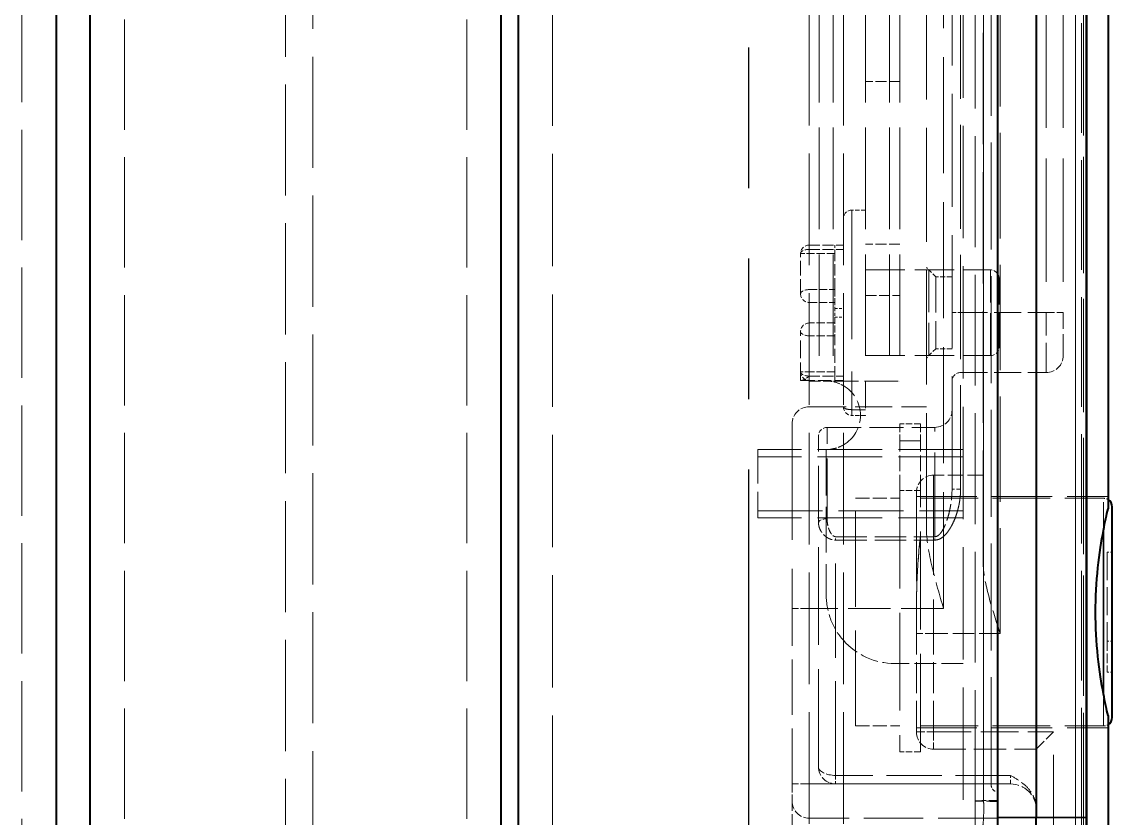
# Model space of a CAD drawing. Header units: millimetres. Extents: x 0 to 2523, y 0 to 1782.
# Drawn here: x 458.6 to 522.3, y 852.9 to 899.5 of the extents above; entities that cross this region are included whole.
import ezdxf

# ---------------------------------------------------------------- set-up
doc = ezdxf.new("R2010")
doc.units = ezdxf.units.MM
doc.header["$LTSCALE"] = 3
for name, pattern in [('CHAIN', [0.3543, 0.2362, -0.0295, 0.0591, -0.0295]), ('DASHED', [0.2067, 0.1654, -0.0413]), ('DOUBLE_DASH_CHAIN', [1.2403, 0.6614, -0.0827, 0.1654, -0.0827, 0.1654, -0.0827])]:
    doc.linetypes.add(name, pattern=pattern)
for name, color, linetype, lineweight in [('가려진 것(ISO)', 2, 'DASHED', 18), ('가려진 좁은 것(ISO)', 2, 'DASHED', 18), ('가시적인 것(ISO)', 3, 'Continuous', 40), ('가시적인 좁은 것(ISO)', 3, 'Continuous', 35), ('단면선(ISO)', 7, 'CHAIN', 25)]:
    doc.layers.add(name, color=color, linetype=linetype, lineweight=lineweight)

# ---------------------------------------------------------------- blocks, each defined once
blk = doc.blocks.new('2dTransSection1')
at = {"layer": '단면선(ISO)', "linetype": 'DOUBLE_DASH_CHAIN', "ltscale": 5.520477}
blk.add_line((167.025, 259.606), (167.025, 338.395), dxfattribs=at)

msp = doc.modelspace()

# ---------------------------------------------------------------- linework, layer by layer
at = {"layer": '가려진 것(ISO)', "ltscale": 12.982798}
for p, q in [((458.6056, 1182.9732), (458.6056, 546.9732)), ((464.6056, 546.9732), (464.6056, 1182.9732)), ((484.6056, 546.9732), (484.6056, 1182.9732))]:
    msp.add_line(p, q, dxfattribs=at)
at = {"layer": '가려진 것(ISO)', "ltscale": 13.080328}
for p, q in [((474.0056, 572.9732), (474.0056, 1156.9732)), ((475.6056, 1156.9732), (475.6056, 572.9732))]:
    msp.add_line(p, q, dxfattribs=at)
at = {"layer": '가려진 것(ISO)', "ltscale": 13.223674}
for p, q in [((489.6056, 794.9732), (489.6056, 999.9732)), ((513.6056, 999.9732), (513.6056, 794.9732))]:
    msp.add_line(p, q, dxfattribs=at)
at = {"layer": '가려진 것(ISO)', "ltscale": 13.155773}
for p, q in [((504.6056, 819.9732), (504.6056, 974.9732)), ((506.6056, 819.9732), (506.6056, 974.9732))]:
    msp.add_line(p, q, dxfattribs=at)
at = {"layer": '가려진 것(ISO)', "ltscale": 13.04229}
msp.add_line((514.3056, 853.9452), (514.3056, 942.9079), dxfattribs=at)
at = {"layer": '가려진 것(ISO)', "ltscale": 13.116171}
msp.add_line((514.7747, 867.9065), (514.7747, 932.9732), dxfattribs=at)
at = {"layer": '가려진 것(ISO)', "ltscale": 12.584246}
msp.add_line((515.2372, 854.9383), (515.2372, 932.9732), dxfattribs=at)
at = {"layer": '가려진 것(ISO)', "ltscale": 13.302197}
msp.add_line((512.9556, 872.1501), (512.9556, 929.891), dxfattribs=at)
at = {"layer": '가려진 것(ISO)', "ltscale": 13.426841}
msp.add_line((511.4556, 869.943), (511.4556, 928.2249), dxfattribs=at)
at = {"layer": '가려진 것(ISO)', "ltscale": 11.933559}
for p, q in [((506.009, 915.4732), (506.009, 878.4732)), ((507.9056, 915.4732), (507.9056, 878.4732)), ((509.9056, 915.4732), (509.9056, 878.4732))]:
    msp.add_line(p, q, dxfattribs=at)
at = {"layer": '가려진 것(ISO)', "ltscale": 14.513788}
msp.add_line((519.4556, 909.468), (519.4556, 882.468), dxfattribs=at)
at = {"layer": '가려진 것(ISO)', "ltscale": 1.269698}
for p, q in [((509.9056, 895.9732), (507.9056, 895.9732)), ((504.6056, 886.4132), (506.6056, 886.4132)), ((509.9056, 886.4732), (507.9056, 886.4732))]:
    msp.add_line(p, q, dxfattribs=at)
at = {"layer": '가려진 것(ISO)', "ltscale": 0.507819}
for p, q in [((507.9056, 888.4632), (507.1056, 888.4632)), ((507.9056, 876.4632), (507.1056, 876.4632))]:
    msp.add_line(p, q, dxfattribs=at)
at = {"layer": '가려진 것(ISO)', "ltscale": 0.498548}
msp.add_line((506.1056, 885.9132), (506.1056, 886.4132), dxfattribs=at)
at = {"layer": '가려진 것(ISO)', "ltscale": 1.722727}
msp.add_line((504.1056, 883.5632), (504.1056, 885.9132), dxfattribs=at)
at = {"layer": '가려진 것(ISO)', "ltscale": 1.333188}
msp.add_line((506.1056, 883.8132), (506.1056, 885.9132), dxfattribs=at)
at = {"layer": '가려진 것(ISO)', "ltscale": 4.634662}
for p, q in [((507.9056, 884.9632), (515.2056, 884.9632)), ((507.9056, 879.9632), (515.2056, 879.9632))]:
    msp.add_line(p, q, dxfattribs=at)
at = {"layer": '가려진 것(ISO)', "ltscale": 0.493735}
for p, q in [((512.0056, 884.5632), (511.4556, 885.1132)), ((512.0056, 880.3632), (511.4556, 879.8132))]:
    msp.add_line(p, q, dxfattribs=at)
at = {"layer": '가려진 것(ISO)', "ltscale": 4.188547}
msp.add_line((512.0056, 884.5632), (512.0056, 880.3632), dxfattribs=at)
at = {"layer": '가려진 것(ISO)', "ltscale": 0.603054}
for p, q in [((512.9556, 884.5632), (512.0056, 884.5632)), ((512.9556, 880.3632), (512.0056, 880.3632))]:
    msp.add_line(p, q, dxfattribs=at)
at = {"layer": '가려진 것(ISO)', "ltscale": 3.989087}
for p, q in [((515.7056, 880.4632), (515.7056, 884.4632)), ((501.6056, 874.4732), (501.6056, 870.4732))]:
    msp.add_line(p, q, dxfattribs=at)
at = {"layer": '가려진 것(ISO)', "ltscale": 0.80633}
for p, q in [((506.1056, 883.8132), (506.1056, 882.7132)), ((506.1056, 882.2132), (506.1056, 881.1132))]:
    msp.add_line(p, q, dxfattribs=at)
at = {"layer": '가려진 것(ISO)', "ltscale": 0.952248}
for p, q in [((504.6056, 883.0632), (506.1056, 883.0632)), ((506.1056, 881.8632), (504.6056, 881.8632))]:
    msp.add_line(p, q, dxfattribs=at)
at = {"layer": '가려진 것(ISO)', "ltscale": 0.332332}
msp.add_line((506.1056, 882.7132), (506.1056, 882.2132), dxfattribs=at)
at = {"layer": '가려진 것(ISO)', "ltscale": 2.493142}
msp.add_line((519.4556, 879.968), (519.4556, 882.468), dxfattribs=at)
at = {"layer": '가려진 것(ISO)', "ltscale": 2.089287}
msp.add_line((504.1056, 878.5132), (504.1056, 881.3632), dxfattribs=at)
at = {"layer": '가려진 것(ISO)', "ltscale": 1.650637}
for p, q in [((506.1056, 878.5132), (506.1056, 881.1132)), ((507.3133, 871.6232), (509.9133, 871.6232)), ((507.3133, 858.3232), (509.9133, 858.3232))]:
    msp.add_line(p, q, dxfattribs=at)
at = {"layer": '가려진 것(ISO)', "ltscale": 3.174394}
msp.add_line((513.4556, 878.968), (518.4556, 878.968), dxfattribs=at)
at = {"layer": '가려진 것(ISO)', "ltscale": 0.189734}
msp.add_line((504.1056, 878.5132), (504.1726, 878.5132), dxfattribs=at)
at = {"layer": '가려진 것(ISO)', "ltscale": 1.544617}
msp.add_line((504.1726, 878.5132), (506.6056, 878.5132), dxfattribs=at)
at = {"layer": '가려진 것(ISO)', "ltscale": 1.329628}
msp.add_line((504.6056, 878.4732), (505.6056, 878.4732), dxfattribs=at)
at = {"layer": '가려진 것(ISO)', "ltscale": 0.256004}
msp.add_line((505.6056, 878.4732), (506.009, 878.4732), dxfattribs=at)
at = {"layer": '가려진 것(ISO)', "ltscale": 2.940551}
msp.add_line((509.309, 878.4732), (506.009, 878.4732), dxfattribs=at)
at = {"layer": '가려진 것(ISO)', "ltscale": 3.212371}
msp.add_line((507.9056, 878.4732), (507.9056, 876.4632), dxfattribs=at)
at = {"layer": '가려진 것(ISO)', "ltscale": 1.00689}
msp.add_line((509.309, 878.4732), (509.9056, 878.4732), dxfattribs=at)
at = {"layer": '가려진 것(ISO)', "ltscale": 4.348957}
msp.add_line((504.6056, 876.968), (511.4556, 876.968), dxfattribs=at)
at = {"layer": '가려진 것(ISO)', "ltscale": 13.645111}
msp.add_line((503.6056, 875.968), (503.6056, 865.1946), dxfattribs=at)
at = {"layer": '가려진 것(ISO)', "ltscale": 3.999763}
msp.add_line((505.6556, 875.768), (511.9556, 875.768), dxfattribs=at)
at = {"layer": '가려진 것(ISO)', "ltscale": 0.997197}
for p, q in [((509.9133, 875.9732), (509.9133, 874.9732)), ((511.1133, 875.9732), (511.1133, 874.9732)), ((503.6056, 854.9383), (503.6056, 853.9383))]:
    msp.add_line(p, q, dxfattribs=at)
at = {"layer": '가려진 것(ISO)', "ltscale": 0.761779}
for p, q in [((511.1133, 875.9732), (509.9133, 875.9732)), ((511.1133, 872.0741), (509.9133, 872.0741)), ((511.1133, 856.8232), (509.9133, 856.8232))]:
    msp.add_line(p, q, dxfattribs=at)
at = {"layer": '가려진 것(ISO)', "ltscale": 6.730783}
msp.add_line((505.1556, 870.1855), (505.1556, 875.268), dxfattribs=at)
at = {"layer": '가려진 것(ISO)', "ltscale": 1.840548}
for p, q in [((509.9133, 872.0741), (509.9133, 874.9732)), ((511.1133, 872.0741), (511.1133, 874.9732))]:
    msp.add_line(p, q, dxfattribs=at)
at = {"layer": '가려진 것(ISO)', "ltscale": 7.618686}
for p, q in [((513.6056, 874.4732), (501.6056, 874.4732)), ((513.6056, 874.0552), (501.6056, 874.0552)), ((501.6056, 870.8912), (513.6056, 870.8912)), ((513.6056, 870.4732), (501.6056, 870.4732))]:
    msp.add_line(p, q, dxfattribs=at)
at = {"layer": '가려진 것(ISO)', "ltscale": 5.39654}
msp.add_line((505.6056, 874.4732), (505.6056, 865.9732), dxfattribs=at)
at = {"layer": '가려진 것(ISO)', "ltscale": 1.841107}
msp.add_line((514.7747, 872.9732), (511.8747, 872.9732), dxfattribs=at)
at = {"layer": '가려진 것(ISO)', "ltscale": 11.230227}
msp.add_line((507.3133, 858.3232), (507.3133, 871.6232), dxfattribs=at)
at = {"layer": '가려진 것(ISO)', "ltscale": 11.51588}
for p, q in [((509.9133, 872.0741), (509.9133, 856.8232)), ((511.1133, 856.8232), (511.1133, 872.0741))]:
    msp.add_line(p, q, dxfattribs=at)
at = {"layer": '가려진 것(ISO)', "ltscale": 10.449178}
msp.add_line((510.8747, 871.9732), (510.8747, 863.7232), dxfattribs=at)
at = {"layer": '가려진 것(ISO)', "ltscale": 7.10903}
for p, q in [((510.8747, 871.7232), (522.072, 871.7232)), ((510.8747, 858.2232), (522.072, 858.2232))]:
    msp.add_line(p, q, dxfattribs=at)
at = {"layer": '가려진 것(ISO)', "ltscale": 6.793318}
for p, q in [((511.1133, 871.6232), (521.8133, 871.6232)), ((511.1133, 858.3232), (521.8133, 858.3232))]:
    msp.add_line(p, q, dxfattribs=at)
at = {"layer": '가려진 것(ISO)', "ltscale": 11.487453}
msp.add_line((505.1556, 855.9388), (505.1556, 870.1855), dxfattribs=at)
at = {"layer": '가려진 것(ISO)', "ltscale": 3.301374}
msp.add_line((522.0133, 868.4732), (522.0133, 863.2732), dxfattribs=at)
at = {"layer": '가려진 것(ISO)', "ltscale": 0.19037}
for p, q in [((522.3133, 868.4732), (522.0133, 868.4732)), ((522.3133, 863.2732), (522.0133, 863.2732)), ((522.3133, 861.4732), (522.0133, 861.4732))]:
    msp.add_line(p, q, dxfattribs=at)
at = {"layer": '가려진 것(ISO)', "ltscale": 6.511653}
msp.add_line((503.6056, 854.9383), (503.6056, 865.1946), dxfattribs=at)
at = {"layer": '가려진 것(ISO)', "ltscale": 3.650568}
msp.add_line((510.8747, 857.9732), (510.8747, 863.7232), dxfattribs=at)
at = {"layer": '가려진 것(ISO)', "ltscale": 1.142718}
msp.add_line((522.0133, 863.2732), (522.0133, 861.4732), dxfattribs=at)
at = {"layer": '가려진 것(ISO)', "ltscale": 2.539495}
msp.add_line((513.6056, 861.9732), (509.6056, 861.9732), dxfattribs=at)
at = {"layer": '가려진 것(ISO)', "ltscale": 1.21262}
msp.add_line((518.8747, 857.9732), (517.8747, 856.9732), dxfattribs=at)
at = {"layer": '가려진 것(ISO)', "ltscale": 3.809293}
msp.add_line((511.8747, 856.9732), (517.8747, 856.9732), dxfattribs=at)
at = {"layer": '가려진 것(ISO)', "ltscale": 6.488015}
msp.add_line((506.1556, 854.9388), (516.3747, 854.9388), dxfattribs=at)
at = {"layer": '가려진 것(ISO)', "ltscale": 1.495845}
msp.add_line((503.6056, 852.4383), (503.6056, 853.9383), dxfattribs=at)
at = {"layer": '가려진 것(ISO)', "ltscale": 11.251338}
msp.add_line((514.3056, 853.9452), (514.3056, 840.4509), dxfattribs=at)
at = {"layer": '가려진 것(ISO)', "ltscale": 6.983788}
msp.add_line((515.6056, 852.9383), (504.6056, 852.9383), dxfattribs=at)
at = {"layer": '가려진 것(ISO)'}
msp.add_line((520.8271, 852.9763), (520.8271, 852.9761), dxfattribs=at)
at = {"layer": '가려진 것(ISO)', "ltscale": 0.498548}
for centre, start, end in [((507.1056, 887.9632), 90, 180), ((504.6056, 885.9132), 90, 180), ((515.2056, 884.4632), 0, 90), ((504.6056, 883.5632), 180, 270), ((504.6056, 881.3632), 90, 180), ((515.2056, 880.4632), 270, 0), ((504.6056, 879.0132), 180, 270), ((513.4556, 878.468), 90, 180), ((507.1056, 876.9632), 180, 270), ((505.6556, 875.268), 90, 180)]:
    msp.add_arc(centre, 0.5, start, end, dxfattribs=at)
at = {"layer": '가려진 것(ISO)', "ltscale": 0.997197}
for centre, start, end in [((518.4556, 879.968), 270, 0), ((504.6056, 875.968), 90, 180), ((511.9556, 876.768), 270, 0), ((511.8747, 871.9732), 90, 180), ((511.8747, 857.9732), 180, 270), ((504.6056, 853.9383), 180, 270)]:
    msp.add_arc(centre, 1, start, end, dxfattribs=at)
at = {"layer": '가려진 것(ISO)', "ltscale": 2.659358}
msp.add_arc((505.6056, 876.4732), 2, 300, 60, dxfattribs=at)
at = {"layer": '가려진 것(ISO)', "ltscale": 0.172535}
for centre, start, end in [((521.8133, 871.1232), 58.841471, 90), ((521.8133, 858.8232), 270, 301.158472)]:
    msp.add_arc(centre, 0.5, start, end, dxfattribs=at)
at = {"layer": '가려진 것(ISO)', "ltscale": 2.153635}
msp.add_arc((509.6056, 865.9732), 4, 221.409622, 270, dxfattribs=at)
at = {"layer": '가려진 것(ISO)', "ltscale": 1.495845}
msp.add_arc((516.3747, 853.4388), 1.5, 0, 90, dxfattribs=at)
at = {"layer": '가려진 것(ISO)', "ltscale": 0.433106}
msp.add_ellipse((504.6056, 879.0131), major_axis=(0.4829, 0.4828), ratio=0.2679384, start_param=3.4034155, end_param=4.4507531, dxfattribs=at)
at = {"layer": '가려진 것(ISO)', "ltscale": 1.05687}
msp.add_ellipse((506.1556, 855.9388), major_axis=(0.572, 0.8203), ratio=0.9999728, start_param=2.1797858, end_param=3.7505382, dxfattribs=at)
at = {"layer": '가려진 것(ISO)', "ltscale": 0.694281}
for points, knots in [([(505.6056, 878.4732), (505.7507, 878.4732), (505.9184, 878.4562), (506.2551, 878.3727), (506.4238, 878.3059), (506.5822, 878.2186), (506.5939, 878.212), (506.6056, 878.2052)], [-0.30606206, -0.30606206, -0.30606206, -0.30606206, -0.2557879, -0.2557879, -0.20551375, -0.20551375, -0.20152866, -0.20152866, -0.20152866, -0.20152866]), ([(506.6056, 874.7411), (506.5939, 874.7344), (506.5822, 874.7278), (506.4238, 874.6405), (506.2551, 874.5736), (505.9184, 874.4902), (505.7507, 874.4732), (505.6056, 874.4732)], [0.20152866, 0.20152866, 0.20152866, 0.20152866, 0.20551375, 0.20551375, 0.2557879, 0.2557879, 0.30606206, 0.30606206, 0.30606206, 0.30606206])]:
    msp.add_open_spline(points, degree=3, knots=knots, dxfattribs=at)
at = {"layer": '가려진 것(ISO)', "ltscale": 3.177325}
msp.add_open_spline([(512.4556, 865.1946), (512.2341, 865.9546), (511.9903, 866.7835), (511.6021, 868.4158), (511.4556, 869.2187), (511.4556, 869.943)], degree=3, knots=[-1.43309057, -1.43309057, -1.43309057, -1.43309057, -1.19562768, -1.19562768, -0.95816479, -0.95816479, -0.95816479, -0.95816479], dxfattribs=at)
at = {"layer": '가려진 것(ISO)', "ltscale": 2.839397}
msp.add_open_spline([(515.7747, 863.7232), (515.5531, 864.3973), (515.3096, 865.1311), (514.9218, 866.5695), (514.7747, 867.2736), (514.7747, 867.9065)], degree=3, knots=[0, 0, 0, 0, 0.21288965, 0.21288965, 0.42577929, 0.42577929, 0.42577929, 0.42577929], dxfattribs=at)
at = {"layer": '가려진 것(ISO)', "ltscale": 1.844596}
msp.add_open_spline([(505.6056, 865.9732), (505.6056, 865.4886), (505.6983, 864.9785), (506.0559, 864.0708), (506.3073, 863.6664), (506.6056, 863.3274)], degree=3, knots=[1.22288463, 1.22288463, 1.22288463, 1.22288463, 1.3682602, 1.3682602, 1.50283407, 1.50283407, 1.50283407, 1.50283407], dxfattribs=at)
at = {"layer": '가려진 것(ISO)', "ltscale": 0.224009}
msp.add_open_spline([(506.1556, 854.9388), (506.0596, 854.9388), (505.9625, 854.953), (505.8512, 854.986), (505.8312, 854.9926), (505.8115, 854.9999)], degree=3, knots=[0, 0, 0, 0, 0.028796081, 0.028796081, 0.035175232, 0.035175232, 0.035175232, 0.035175232], dxfattribs=at)
at = {"layer": '가려진 것(ISO)', "ltscale": 1.638636}
msp.add_open_spline([(517.8747, 853.5023), (517.8747, 853.6693), (517.8416, 853.8668), (517.7327, 854.1933), (517.6333, 854.3813), (517.3913, 854.7137), (517.2085, 854.8898), (516.8009, 855.193), (516.5774, 855.3218), (516.3747, 855.4388)], degree=3, knots=[-0.24364092, -0.24364092, -0.24364092, -0.24364092, -0.1935549, -0.1935549, -0.14040036, -0.14040036, -0.07020018, -0.07020018, 0, 0, 0, 0], dxfattribs=at)
at = {"layer": '가려진 것(ISO)', "ltscale": 0.415959}
msp.add_open_spline([(515.2372, 854.9383), (515.2372, 854.8588), (515.2569, 854.7658), (515.311, 854.656), (515.3404, 854.6133), (515.4002, 854.5525), (515.4371, 854.5254), (515.5186, 854.489), (515.5633, 854.4796), (515.6056, 854.4796)], degree=3, knots=[0.062306408, 0.062306408, 0.062306408, 0.062306408, 0.086141003, 0.086141003, 0.099228248, 0.099228248, 0.111920532, 0.111920532, 0.124612816, 0.124612816, 0.124612816, 0.124612816], dxfattribs=at)
at = {"layer": '가려진 것(ISO)', "ltscale": 1.296466}
msp.add_open_spline([(514.3056, 853.9452), (514.3056, 853.9476), (514.3268, 853.95), (514.3686, 853.9522), (514.4104, 853.9545), (514.4727, 853.9567), (514.5527, 853.9586), (514.6328, 853.9605), (514.7305, 853.9622), (514.841, 853.9636), (514.9515, 853.965), (515.0748, 853.9661), (515.2044, 853.9668), (515.334, 853.9675), (515.4699, 853.9679), (515.6056, 853.9679)], degree=3, knots=[0, 0, 0, 0, 0.2, 0.2, 0.2, 0.4, 0.4, 0.4, 0.6, 0.6, 0.6, 0.8, 0.8, 0.8, 1, 1, 1, 1], dxfattribs=at)
at = {"layer": '가려진 것(ISO)', "ltscale": 1.296475}
msp.add_open_spline([(515.6056, 853.9213), (515.47, 853.9213), (515.3341, 853.9217), (515.2045, 853.9225), (515.0748, 853.9233), (514.9515, 853.9245), (514.841, 853.926), (514.7305, 853.9275), (514.6328, 853.9293), (514.5527, 853.9313), (514.4727, 853.9333), (514.4103, 853.9356), (514.3686, 853.9379), (514.3268, 853.9403), (514.3056, 853.9427), (514.3056, 853.9452)], degree=3, knots=[0, 0, 0, 0, 0.2, 0.2, 0.2, 0.4, 0.4, 0.4, 0.6, 0.6, 0.6, 0.8, 0.8, 0.8, 1, 1, 1, 1], dxfattribs=at)
at = {"layer": '가려진 좁은 것(ISO)', "ltscale": 13.039324}
for p, q in [((514.7996, 942.8691), (514.7996, 853.9265)), ((514.7996, 853.9265), (514.7996, 942.8691))]:
    msp.add_line(p, q, dxfattribs=at)
at = {"layer": '가려진 좁은 것(ISO)', "ltscale": 13.662825}
msp.add_line((512.4556, 865.1946), (512.4556, 932.9732), dxfattribs=at)
at = {"layer": '가려진 좁은 것(ISO)', "ltscale": 12.260735}
msp.add_line((513.4556, 872.1501), (513.4556, 932.9732), dxfattribs=at)
at = {"layer": '가려진 좁은 것(ISO)', "ltscale": 12.408393}
msp.add_line((515.7747, 863.7232), (515.7747, 932.9732), dxfattribs=at)
at = {"layer": '가려진 좁은 것(ISO)', "ltscale": 12.510248}
msp.add_line((520.169, 932.9732), (520.169, 847.6395), dxfattribs=at)
at = {"layer": '가려진 좁은 것(ISO)', "ltscale": 12.95251}
msp.add_line((520.1691, 844.6229), (520.1692, 932.9733), dxfattribs=at)
at = {"layer": '가려진 좁은 것(ISO)', "ltscale": 12.900647}
msp.add_line((520.5271, 852.9763), (520.5271, 932.9732), dxfattribs=at)
at = {"layer": '가려진 좁은 것(ISO)', "ltscale": 12.952355}
msp.add_line((520.6373, 844.6237), (520.6368, 932.973), dxfattribs=at)
at = {"layer": '가려진 좁은 것(ISO)', "ltscale": 13.356773}
msp.add_line((520.6373, 932.9732), (520.6373, 850.1478), dxfattribs=at)
at = {"layer": '가려진 좁은 것(ISO)', "ltscale": 11.933559}
for p, q in [((505.2022, 915.4732), (505.2022, 878.4732)), ((509.309, 915.4732), (509.309, 878.4732))]:
    msp.add_line(p, q, dxfattribs=at)
at = {"layer": '가려진 좁은 것(ISO)', "ltscale": 14.513788}
msp.add_line((518.4556, 909.468), (518.4556, 882.468), dxfattribs=at)
at = {"layer": '가려진 좁은 것(ISO)', "ltscale": 15.198803}
msp.add_line((507.1056, 888.4632), (507.1056, 876.4632), dxfattribs=at)
at = {"layer": '가려진 좁은 것(ISO)', "ltscale": 0.498548}
for p, q in [((504.1056, 885.9132), (504.6056, 885.9132)), ((512.9556, 882.468), (513.4556, 882.468)), ((504.6056, 879.0132), (504.1056, 879.0132)), ((513.4556, 872.1501), (512.9556, 872.1501)), ((516.3747, 854.9388), (516.3747, 855.4388))]:
    msp.add_line(p, q, dxfattribs=at)
at = {"layer": '가려진 좁은 것(ISO)', "ltscale": 1.269698}
for p, q in [((504.6056, 886.1632), (506.6056, 886.1632)), ((507.9056, 883.4732), (509.9056, 883.4732)), ((504.6056, 878.7632), (506.6056, 878.7632))]:
    msp.add_line(p, q, dxfattribs=at)
at = {"layer": '가려진 좁은 것(ISO)', "ltscale": 0.952248}
for p, q in [((506.1056, 885.9132), (504.6056, 885.9132)), ((504.6056, 883.8132), (506.1056, 883.8132)), ((506.1056, 881.1132), (504.6056, 881.1132)), ((506.1056, 879.0132), (504.6056, 879.0132))]:
    msp.add_line(p, q, dxfattribs=at)
at = {"layer": '가려진 좁은 것(ISO)', "ltscale": 4.986384}
for p, q in [((511.6056, 884.9632), (511.6056, 879.9632)), ((515.2056, 879.9632), (515.2056, 884.9632))]:
    msp.add_line(p, q, dxfattribs=at)
at = {"layer": '가려진 좁은 것(ISO)', "ltscale": 0.317349}
for p, q in [((506.1056, 882.7132), (506.6056, 882.7132)), ((506.1056, 882.2132), (506.6056, 882.2132))]:
    msp.add_line(p, q, dxfattribs=at)
at = {"layer": '가려진 좁은 것(ISO)', "ltscale": 3.174394}
msp.add_line((513.4556, 882.468), (518.4556, 882.468), dxfattribs=at)
at = {"layer": '가려진 좁은 것(ISO)', "ltscale": 3.490439}
msp.add_line((518.4556, 878.968), (518.4556, 882.468), dxfattribs=at)
at = {"layer": '가려진 좁은 것(ISO)', "ltscale": 0.997197}
for p, q in [((518.4556, 882.468), (519.4556, 882.468)), ((504.6056, 865.1946), (503.6056, 865.1946)), ((511.8747, 863.7232), (510.8747, 863.7232)), ((510.8747, 857.9732), (511.8747, 857.9732)), ((511.8747, 857.9732), (511.8747, 856.9732)), ((504.6056, 854.9383), (503.6056, 854.9383))]:
    msp.add_line(p, q, dxfattribs=at)
at = {"layer": '가려진 좁은 것(ISO)', "ltscale": 0.507819}
for p, q in [((507.1056, 876.7999), (507.9056, 876.7999)), ((507.9056, 876.7999), (507.1056, 876.7999))]:
    msp.add_line(p, q, dxfattribs=at)
at = {"layer": '가려진 좁은 것(ISO)', "ltscale": 7.064878}
msp.add_line((505.6556, 870.4333), (505.6556, 875.768), dxfattribs=at)
at = {"layer": '가려진 좁은 것(ISO)', "ltscale": 9.920982}
msp.add_line((511.9556, 869.3812), (511.9556, 875.768), dxfattribs=at)
at = {"layer": '가려진 좁은 것(ISO)', "ltscale": 0.761779}
for p, q in [((511.1133, 874.9821), (509.9133, 874.9821)), ((509.9133, 874.9821), (511.1133, 874.9821)), ((511.1133, 874.9732), (509.9133, 874.9732))]:
    msp.add_line(p, q, dxfattribs=at)
at = {"layer": '가려진 좁은 것(ISO)', "ltscale": 11.715744}
msp.add_line((511.8747, 872.9732), (511.8747, 863.7232), dxfattribs=at)
at = {"layer": '가려진 좁은 것(ISO)', "ltscale": 3.192481}
for p, q in [((521.8133, 869.8109), (521.8133, 871.6232)), ((521.8133, 858.3232), (521.8133, 860.1355))]:
    msp.add_line(p, q, dxfattribs=at)
at = {"layer": '가려진 좁은 것(ISO)', "ltscale": 3.682315}
msp.add_line((506.1556, 869.3812), (511.9556, 869.3812), dxfattribs=at)
at = {"layer": '가려진 좁은 것(ISO)', "ltscale": 0.129137}
for p, q in [((506.1556, 869.1833), (506.1556, 869.3812)), ((511.9556, 869.1833), (511.9556, 869.3812))]:
    msp.add_line(p, q, dxfattribs=at)
at = {"layer": '가려진 좁은 것(ISO)', "ltscale": 11.082451}
msp.add_line((506.1556, 855.4388), (506.1556, 869.1833), dxfattribs=at)
at = {"layer": '가려진 좁은 것(ISO)', "ltscale": 3.682318}
msp.add_line((506.1556, 869.1833), (511.9556, 869.1833), dxfattribs=at)
at = {"layer": '가려진 좁은 것(ISO)', "ltscale": 4.983856}
msp.add_line((512.4556, 865.1946), (504.6056, 865.1946), dxfattribs=at)
at = {"layer": '가려진 좁은 것(ISO)', "ltscale": 3.650568}
msp.add_line((511.8747, 857.9732), (511.8747, 863.7232), dxfattribs=at)
at = {"layer": '가려진 좁은 것(ISO)', "ltscale": 2.476006}
msp.add_line((515.7747, 863.7232), (511.8747, 863.7232), dxfattribs=at)
at = {"layer": '가려진 좁은 것(ISO)', "ltscale": 4.444192}
msp.add_line((511.8747, 857.9732), (518.8747, 857.9732), dxfattribs=at)
at = {"layer": '가려진 좁은 것(ISO)', "ltscale": 10.764393}
msp.add_line((518.8747, 844.6232), (518.8747, 857.9732), dxfattribs=at)
at = {"layer": '가려진 좁은 것(ISO)', "ltscale": 6.488015}
msp.add_line((516.3747, 855.4388), (506.1556, 855.4388), dxfattribs=at)
at = {"layer": '가려진 좁은 것(ISO)', "ltscale": 6.749864}
msp.add_line((515.2372, 854.9383), (504.6056, 854.9383), dxfattribs=at)
at = {"layer": '가려진 좁은 것(ISO)', "ltscale": 0.299089}
msp.add_line((520.5271, 852.9777), (520.8271, 852.9761), dxfattribs=at)
at = {"layer": '가려진 좁은 것(ISO)', "ltscale": 0.219584}
msp.add_line((520.8013, 852.9763), (520.5271, 852.9763), dxfattribs=at)
at = {"layer": '가려진 좁은 것(ISO)', "ltscale": 6.950111}
msp.add_arc((497.912, 853.0929), 22.6153, 331.970607, 359.704641, dxfattribs=at)
at = {"layer": '가려진 좁은 것(ISO)', "ltscale": 0.000785776}
msp.add_arc((497.912, 853.0929), 22.6153, 359.704641, 359.708175, dxfattribs=at)
at = {"layer": '가려진 좁은 것(ISO)', "ltscale": 0.498548}
for centre, major_axis, ratio, start_param, end_param in [((504.6056, 885.9132), (-0.5, 0), 0.5, 4.712389, 6.2831853), ((504.6056, 883.5632), (-0.5, 0), 0.5, 4.712389, 6.2831853), ((504.6056, 881.3632), (-0.5, 0), 0.5, 0, 1.5707963), ((504.6056, 879.0132), (-0.5, 0), 0.5, 0, 1.5707963), ((505.6556, 870.1855), (-0.5, 0), 0.4954569, 4.712389, 6.2831853), ((506.1556, 855.4388), (0, -0.5), 0.0000128, 4.712389, 6.2831852), ((506.1556, 855.4388), (0, -0.5), 0.0000128, 4.712389, 6.283186)]:
    msp.add_ellipse(centre, major_axis=major_axis, ratio=ratio, start_param=start_param, end_param=end_param, dxfattribs=at)
at = {"layer": '가려진 좁은 것(ISO)', "ltscale": 1.056869}
msp.add_ellipse((506.1557, 855.9388), major_axis=(1.0001, 0), ratio=0.5000004, start_param=3.1415867, end_param=4.7122649, dxfattribs=at)
at = {"layer": '가려진 좁은 것(ISO)', "ltscale": 1.270713}
msp.add_open_spline([(506.6056, 876.9664), (506.6056, 876.9658), (506.6056, 876.965), (506.6059, 876.9604), (506.6064, 876.9545), (506.615, 876.9325), (506.6286, 876.9089), (506.7004, 876.8697), (506.7369, 876.8524), (506.8315, 876.8276), (506.8685, 876.8197), (506.9428, 876.809), (506.9756, 876.8054), (507.0419, 876.801), (507.0733, 876.7999), (507.1056, 876.7999)], degree=3, knots=[-0.23603487, -0.23603487, -0.23603487, -0.23603487, -0.22092193, -0.22092193, -0.16912228, -0.16912228, -0.07816044, -0.07816044, -0.03941421, -0.03941421, -0.02137215, -0.02137215, -0.00968561, -0.00968561, 0, 0, 0, 0], dxfattribs=at)
at = {"layer": '가려진 좁은 것(ISO)', "ltscale": 1.270707}
msp.add_open_spline([(507.1056, 876.7999), (507.0764, 876.7999), (507.0478, 876.8008), (506.9906, 876.8043), (506.963, 876.8069), (506.8917, 876.8157), (506.8474, 876.8238), (506.7119, 876.8582), (506.67, 876.8848), (506.618, 876.9232), (506.6104, 876.9417), (506.6058, 876.9588), (506.6057, 876.9631), (506.6056, 876.9659), (506.6056, 876.9662), (506.6056, 876.9664)], degree=3, knots=[-0.52736356, -0.52736356, -0.52736356, -0.52736356, -0.51522349, -0.51522349, -0.50210523, -0.50210523, -0.47815614, -0.47815614, -0.42131212, -0.42131212, -0.33646984, -0.33646984, -0.29043281, -0.29043281, -0.28412177, -0.28412177, -0.28412177, -0.28412177], dxfattribs=at)
at = {"layer": '가려진 좁은 것(ISO)', "ltscale": 2.259302}
msp.add_open_spline([(513.4556, 872.1501), (513.4556, 872.0292), (513.4451, 871.7976), (513.4078, 871.4834), (513.3547, 871.1938), (513.2901, 870.93), (513.2191, 870.6947), (513.1449, 870.4869), (513.0694, 870.3029), (512.9935, 870.1399), (512.918, 869.9954), (512.8433, 869.8672), (512.7692, 869.7532), (512.6958, 869.6519), (512.6233, 869.5625), (512.5522, 869.4847), (512.4834, 869.4183), (512.4155, 869.3609), (512.3431, 869.3085), (512.2648, 869.262), (512.1783, 869.2227), (512.0787, 869.1927), (511.9987, 869.1832), (511.9556, 869.1833)], degree=3, dxfattribs=at)
at = {"layer": '가려진 좁은 것(ISO)', "ltscale": 2.2593}
msp.add_open_spline([(511.9556, 869.1833), (512.0211, 869.1832), (512.1515, 869.2042), (512.3534, 869.306), (512.537, 869.4614), (512.7068, 869.6591), (512.8627, 869.8925), (513.0068, 870.16), (513.1398, 870.4654), (513.2594, 870.8124), (513.3602, 871.204), (513.4338, 871.6439), (513.4556, 871.9753), (513.4556, 872.1501)], degree=3, knots=[0.00000336, 0.00000336, 0.00000336, 0.00000336, 0.09090909, 0.18181818, 0.27272727, 0.36363636, 0.45454545, 0.54545455, 0.63636364, 0.72727273, 0.81818182, 0.90909091, 1, 1, 1, 1], dxfattribs=at)
at = {"layer": '가려진 좁은 것(ISO)', "ltscale": 1.983264}
msp.add_open_spline([(511.9556, 869.3812), (511.999, 869.3812), (512.0426, 869.3917), (512.0869, 869.4136), (512.1311, 869.4355), (512.1759, 869.469), (512.2187, 869.5112), (512.2616, 869.5534), (512.3024, 869.6043), (512.3417, 869.6619), (512.381, 869.7195), (512.4187, 869.7838), (512.4549, 869.8536), (512.491, 869.9234), (512.5257, 869.9986), (512.559, 870.0789), (512.5924, 870.1592), (512.6244, 870.2446), (512.6552, 870.3355), (512.686, 870.4264), (512.7155, 870.5227), (512.7436, 870.6249), (512.7717, 870.7271), (512.7982, 870.8352), (512.8227, 870.9493), (512.8472, 871.0634), (512.8696, 871.1835), (512.889, 871.3099), (512.9084, 871.4363), (512.9247, 871.5691), (512.9365, 871.7091), (512.9484, 871.849), (512.9556, 871.9961), (512.9556, 872.1501)], degree=3, knots=[0.00000169, 0.00000169, 0.00000169, 0.00000169, 0.09090909, 0.09090909, 0.09090909, 0.18181818, 0.18181818, 0.18181818, 0.27272727, 0.27272727, 0.27272727, 0.36363636, 0.36363636, 0.36363636, 0.45454545, 0.45454545, 0.45454545, 0.54545455, 0.54545455, 0.54545455, 0.63636364, 0.63636364, 0.63636364, 0.72727273, 0.72727273, 0.72727273, 0.81818182, 0.81818182, 0.81818182, 0.90909091, 0.90909091, 0.90909091, 1, 1, 1, 1], dxfattribs=at)
at = {"layer": '가려진 좁은 것(ISO)', "ltscale": 0.86512}
msp.add_open_spline([(505.6556, 870.4333), (505.6556, 870.3876), (505.6575, 870.3436), (505.6606, 870.3015), (505.6638, 870.2593), (505.6682, 870.219), (505.6737, 870.1803), (505.6791, 870.1416), (505.6855, 870.1045), (505.6927, 870.069), (505.6999, 870.0335), (505.7078, 869.9995), (505.7164, 869.967), (505.7249, 869.9345), (505.734, 869.9035), (505.7435, 869.874), (505.753, 869.8445), (505.763, 869.8164), (505.7733, 869.7898), (505.7837, 869.7631), (505.7943, 869.738), (505.8052, 869.7141), (505.8162, 869.6903), (505.8274, 869.6678), (505.8389, 869.6466), (505.8503, 869.6253), (505.8621, 869.6052), (505.8742, 869.5863), (505.8863, 869.5673), (505.8988, 869.5494), (505.9117, 869.5326), (505.9246, 869.5158), (505.9379, 869.5001), (505.9517, 869.4855), (505.9654, 869.471), (505.9797, 869.4576), (505.9944, 869.4456), (506.0092, 869.4336), (506.0244, 869.423), (506.0407, 869.4137), (506.0569, 869.4044), (506.0743, 869.3965), (506.0933, 869.3907), (506.1124, 869.3849), (506.1332, 869.3812), (506.1556, 869.3812)], degree=3, knots=[0, 0, 0, 0, 0.0666667, 0.0666667, 0.0666667, 0.1333333, 0.1333333, 0.1333333, 0.2, 0.2, 0.2, 0.2666667, 0.2666667, 0.2666667, 0.3333333, 0.3333333, 0.3333333, 0.4, 0.4, 0.4, 0.4666667, 0.4666667, 0.4666667, 0.5333333, 0.5333333, 0.5333333, 0.6, 0.6, 0.6, 0.6666667, 0.6666667, 0.6666667, 0.7333333, 0.7333333, 0.7333333, 0.8, 0.8, 0.8, 0.8666667, 0.8666667, 0.8666667, 0.9333333, 0.9333333, 0.9333333, 1, 1, 1, 1], dxfattribs=at)
at = {"layer": '가려진 좁은 것(ISO)', "ltscale": 1.208021}
msp.add_open_spline([(505.1556, 870.1855), (505.1556, 870.1422), (505.1593, 870.1002), (505.1656, 870.06), (505.1719, 870.0198), (505.1808, 869.9814), (505.1917, 869.9446), (505.2026, 869.9077), (505.2155, 869.8723), (505.2298, 869.8385), (505.2442, 869.8046), (505.2601, 869.7723), (505.2771, 869.7413), (505.2941, 869.7104), (505.3123, 869.6808), (505.3314, 869.6527), (505.3504, 869.6246), (505.3704, 869.5978), (505.391, 869.5725), (505.4117, 869.5471), (505.433, 869.5231), (505.4549, 869.5004), (505.4767, 869.4777), (505.4991, 869.4563), (505.5221, 869.436), (505.5451, 869.4158), (505.5686, 869.3967), (505.5928, 869.3786), (505.6171, 869.3605), (505.642, 869.3435), (505.6678, 869.3275), (505.6936, 869.3115), (505.7202, 869.2965), (505.7477, 869.2826), (505.7753, 869.2688), (505.8038, 869.256), (505.8332, 869.2446), (505.8627, 869.2332), (505.8932, 869.223), (505.9257, 869.2142), (505.9582, 869.2053), (505.9929, 869.1978), (506.0311, 869.1923), (506.0693, 869.1868), (506.111, 869.1832), (506.1556, 869.1833)], degree=3, knots=[0, 0, 0, 0, 0.0666667, 0.0666667, 0.0666667, 0.1333333, 0.1333333, 0.1333333, 0.2, 0.2, 0.2, 0.2666667, 0.2666667, 0.2666667, 0.3333333, 0.3333333, 0.3333333, 0.4, 0.4, 0.4, 0.4666667, 0.4666667, 0.4666667, 0.5333333, 0.5333333, 0.5333333, 0.6, 0.6, 0.6, 0.6666667, 0.6666667, 0.6666667, 0.7333333, 0.7333333, 0.7333333, 0.8, 0.8, 0.8, 0.8666667, 0.8666667, 0.8666667, 0.9333333, 0.9333333, 0.9333333, 1, 1, 1, 1], dxfattribs=at)
at = {"layer": '가려진 좁은 것(ISO)', "ltscale": 2.994816}
msp.add_open_spline([(510.8747, 865.0042), (510.8747, 865.5879), (510.8864, 866.1708), (510.9471, 867.709), (511.0148, 868.627), (511.1133, 869.4506)], degree=3, knots=[0.43159296, 0.43159296, 0.43159296, 0.43159296, 0.60681998, 0.60681998, 0.90300067, 0.90300067, 0.90300067, 0.90300067], dxfattribs=at)
at = {"layer": '가려진 좁은 것(ISO)', "ltscale": 2.994815}
msp.add_open_spline([(511.1133, 869.4506), (511.007, 868.5618), (510.9364, 867.5638), (510.8835, 866.0157), (510.8747, 865.51), (510.8747, 865.0042)], degree=3, knots=[0, 0, 0, 0, 0.32069932, 0.32069932, 0.47314519, 0.47314519, 0.47314519, 0.47314519], dxfattribs=at)
at = {"layer": '가려진 좁은 것(ISO)', "ltscale": 2.845106}
for points, knots in [([(514.7996, 853.9265), (514.8068, 853.7745), (514.8103, 853.625), (514.8103, 852.4265), (514.5759, 851.1851), (514.4109, 849.9311), (514.3838, 849.7042), (514.3616, 849.4732)], [1.54000761, 1.54000761, 1.54000761, 1.54000761, 1.58374382, 1.58374382, 1.89957123, 1.89957123, 1.96318978, 1.96318978, 1.96318978, 1.96318978]), ([(514.3616, 849.4732), (514.3838, 849.7042), (514.4109, 849.9311), (514.5759, 851.1851), (514.8103, 852.4265), (514.8103, 853.625), (514.8068, 853.7745), (514.7996, 853.9265)], [1.20429786, 1.20429786, 1.20429786, 1.20429786, 1.26791641, 1.26791641, 1.58374382, 1.58374382, 1.62748, 1.62748, 1.62748, 1.62748])]:
    msp.add_open_spline(points, degree=3, knots=knots, dxfattribs=at)
at = {"layer": '가시적인 것(ISO)'}
for p, q in [((460.6056, 1184.9732), (460.6056, 544.9732)), ((462.6056, 544.9732), (462.6056, 1184.9732)), ((486.6056, 544.9732), (486.6056, 1184.9732)), ((487.6056, 1001.9732), (487.6056, 792.9732)), ((515.6056, 1001.9732), (515.6056, 792.9732)), ((517.8747, 940.3379), (517.8747, 852.984)), ((522.072, 940.5453), (522.072, 871.0084)), ((520.8271, 852.9763), (520.8271, 932.9732)), ((522.3133, 858.8232), (522.3133, 871.1232)), ((522.072, 858.938), (522.072, 836.3903))]:
    msp.add_line(p, q, dxfattribs=at)
for centre, radius, start, end in [((521.8133, 871.1232), 0.5, 0, 58.841471), ((521.8133, 858.8232), 0.5, 301.158472, 0), ((497.912, 853.0929), 22.9153, 330.430333, 359.708504)]:
    msp.add_arc(centre, radius, start, end, dxfattribs=at)
for points, knots in [([(522.072, 858.938), (521.9931, 859.2688), (521.8946, 859.709), (521.687, 860.7973), (521.5646, 861.5536), (521.3904, 863.2153), (521.3415, 864.1212), (521.3415, 864.9732), (521.3415, 865.8252), (521.3904, 866.7311), (521.5646, 868.3928), (521.687, 869.1491), (521.8946, 870.2374), (521.9931, 870.6776), (522.072, 871.0084)], [-0.7215184, -0.7215184, -0.7215184, -0.7215184, -0.5112141, -0.5112141, -0.255607, -0.255607, 0, 0, 0, 0.255607, 0.255607, 0.5112141, 0.5112141, 0.7215184, 0.7215184, 0.7215184, 0.7215184]), ([(517.8747, 841.8936), (517.8748, 842.5941), (517.8748, 843.3728), (517.8747, 845.0615), (517.8747, 845.9668), (517.8747, 847.871), (517.8747, 848.8641), (517.8747, 850.3919), (517.8747, 850.9066), (517.8748, 851.9423), (517.8747, 852.4632), (517.8747, 852.984)], [-1.2522093, -1.2522093, -1.2522093, -1.2522093, -0.9389682, -0.9389682, -0.6257615, -0.6257615, -0.3126285, -0.3126285, -0.1562493, -0.1562493, -0.000001, -0.000001, -0.000001, -0.000001])]:
    msp.add_open_spline(points, degree=3, knots=knots, dxfattribs=at)
at = {"layer": '가시적인 좁은 것(ISO)'}
for p, q in [((520.8013, 852.9763), (520.8013, 932.9732)), ((521.8133, 860.1355), (521.8133, 869.8109)), ((517.8747, 852.984), (515.6056, 852.984)), ((520.8271, 852.9763), (520.8013, 852.9763))]:
    msp.add_line(p, q, dxfattribs=at)
msp.add_arc((497.912, 853.0929), 22.8896, 330.707219, 359.708176, dxfattribs=at)
msp.add_ellipse((497.8658, 853.0464), major_axis=(-25.0898, 0.0745), ratio=0.0001987, start_param=2.4939285, end_param=2.7241736, dxfattribs=at)

# ---------------------------------------------------------------- block references
at = {"layer": '단면선(ISO)', "xscale": 3, "yscale": 3, "zscale": 3}
msp.add_blockref('2dTransSection1', (0, 0), dxfattribs=at)

doc.saveas('drawing.dxf')
